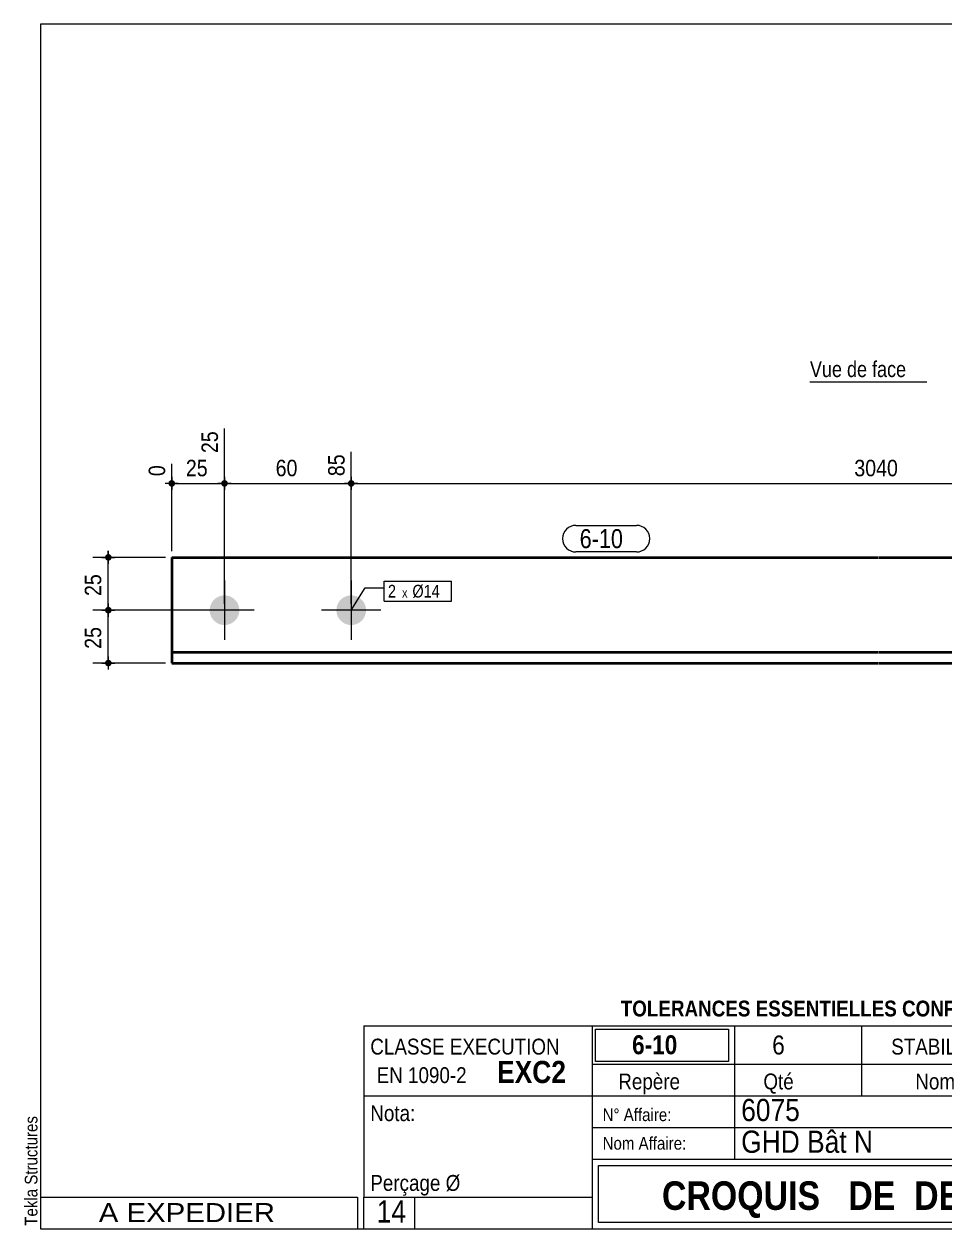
# Model space of a CAD drawing. Header units: millimetres. Extents: x 2 to 287, y 5 to 195.
# Drawn here: x 2.4 to 147.6, y 5 to 195 of the extents above; entities that cross this region are included whole.
import ezdxf

# ---------------------------------------------------------------- set-up
doc = ezdxf.new("R2010")
doc.units = ezdxf.units.MM
for name, color, linetype, lineweight in [('Autre type objet', 1, 'Continuous', 0), ('Boulon', 7, 'Continuous', 0), ('Cotation', 7, 'Continuous', 0), ('Désignation boulon', 3, 'Continuous', 0), ('Feuille dessin', 5, 'Continuous', 0), ('Piece', 2, 'Continuous', 0), ('Repère pièce', 3, 'Continuous', 0)]:
    doc.layers.add(name, color=color, linetype=linetype, lineweight=lineweight)
doc.styles.add('ARIAL', font='ARIAL.TTF')
doc.styles.add('ARIAL_BOLD', font='ARIALBD.TTF')
doc.styles.add('ARIAL_NARROW', font='ARIAL.TTF')
doc.styles.add('COMIC_SANS_MS', font='COMIC.TTF')

# ---------------------------------------------------------------- blocks, each defined once
blk = doc.blocks.new('*A1')
at = {"layer": 'Boulon'}
for points in [[(34.06, 104.9), (34.12, 104.9), (34.18, 104.9), (34.23, 104.89), (34.29, 104.89), (34.35, 104.88), (34.4, 104.87), (34.46, 104.86), (34.52, 104.85), (34.57, 104.83), (34.63, 104.82), (34.68, 104.8), (34.74, 104.79), (34.79, 104.77), (34.85, 104.75), (34.9, 104.73), (34.95, 104.7), (35, 104.68), (35.05, 104.65), (35.11, 104.63), (35.16, 104.6), (35.21, 104.57), (35.25, 104.54), (35.3, 104.51), (35.35, 104.48), (35.4, 104.44), (35.44, 104.41), (35.49, 104.37), (35.53, 104.34), (35.57, 104.3), (35.61, 104.26), (35.66, 104.22), (35.7, 104.18), (35.73, 104.14), (35.77, 104.09), (35.81, 104.05), (35.84, 104.01), (35.88, 103.96), (35.91, 103.91), (35.95, 103.87), (35.98, 103.82), (36.01, 103.77), (36.04, 103.72), (36.06, 103.67), (36.09, 103.62), (36.11, 103.57), (36.14, 103.52), (36.16, 103.46), (36.18, 103.41), (36.2, 103.36), (36.22, 103.3), (36.24, 103.25), (36.25, 103.19), (36.27, 103.14), (36.28, 103.08), (36.29, 103.03), (36.3, 102.97), (36.31, 102.91), (36.32, 102.86), (36.33, 102.8), (36.33, 102.74), (36.34, 102.68), (36.34, 102.63), (36.34, 102.57), (36.34, 102.51), (36.34, 102.46), (36.33, 102.4), (36.33, 102.34), (36.32, 102.28), (36.31, 102.23), (36.3, 102.17), (36.29, 102.12), (36.28, 102.06), (36.27, 102), (36.25, 101.95), (36.24, 101.89), (36.22, 101.84), (36.2, 101.78), (36.18, 101.73), (36.16, 101.68), (36.14, 101.62), (36.11, 101.57), (36.09, 101.52), (36.06, 101.47), (36.04, 101.42), (36.01, 101.37), (35.98, 101.32), (35.95, 101.27), (35.91, 101.23), (35.88, 101.18), (35.84, 101.13), (35.81, 101.09), (35.77, 101.05), (35.73, 101), (35.7, 100.96), (35.66, 100.92), (35.61, 100.88), (35.57, 100.84), (35.53, 100.8), (35.49, 100.77), (35.44, 100.73), (35.4, 100.7), (35.35, 100.66), (35.3, 100.63), (35.25, 100.6), (35.21, 100.57), (35.16, 100.54), (35.11, 100.51), (35.05, 100.49), (35, 100.46), (34.95, 100.44), (34.9, 100.41), (34.85, 100.39), (34.79, 100.37), (34.74, 100.35), (34.68, 100.34), (34.63, 100.32), (34.57, 100.31), (34.52, 100.29), (34.46, 100.28), (34.4, 100.27), (34.35, 100.26), (34.29, 100.25), (34.23, 100.25), (34.18, 100.24), (34.12, 100.24), (34.06, 100.24), (34.01, 100.24), (33.95, 100.24), (33.89, 100.24), (33.83, 100.24), (33.78, 100.25), (33.72, 100.25), (33.66, 100.26), (33.61, 100.27), (33.55, 100.28), (33.49, 100.29), (33.44, 100.31), (33.38, 100.32), (33.33, 100.34), (33.27, 100.35), (33.22, 100.37), (33.17, 100.39), (33.11, 100.41), (33.06, 100.44), (33.01, 100.46), (32.96, 100.49), (32.91, 100.51), (32.86, 100.54), (32.81, 100.57), (32.76, 100.6), (32.71, 100.63), (32.66, 100.66), (32.62, 100.7), (32.57, 100.73), (32.53, 100.77), (32.48, 100.8), (32.44, 100.84), (32.4, 100.88), (32.36, 100.92), (32.32, 100.96), (32.28, 101), (32.24, 101.05), (32.2, 101.09), (32.17, 101.13), (32.13, 101.18), (32.1, 101.23), (32.07, 101.27), (32.03, 101.32), (32, 101.37), (31.98, 101.42), (31.95, 101.47), (31.92, 101.52), (31.9, 101.57), (31.87, 101.62), (31.85, 101.68), (31.83, 101.73), (31.81, 101.78), (31.79, 101.84), (31.77, 101.89), (31.76, 101.95), (31.74, 102), (31.73, 102.06), (31.72, 102.12), (31.71, 102.17), (31.7, 102.23), (31.69, 102.28), (31.68, 102.34), (31.68, 102.4), (31.67, 102.46), (31.67, 102.51), (31.67, 102.57), (31.67, 102.63), (31.67, 102.68), (31.68, 102.74), (31.68, 102.8), (31.69, 102.86), (31.7, 102.91), (31.71, 102.97), (31.72, 103.03), (31.73, 103.08), (31.74, 103.14), (31.76, 103.19), (31.77, 103.25), (31.79, 103.3), (31.81, 103.36), (31.83, 103.41), (31.85, 103.46), (31.87, 103.52), (31.9, 103.57), (31.92, 103.62), (31.95, 103.67), (31.98, 103.72), (32, 103.77), (32.03, 103.82), (32.07, 103.87), (32.1, 103.91), (32.13, 103.96), (32.17, 104.01), (32.2, 104.05), (32.24, 104.09), (32.28, 104.14), (32.32, 104.18), (32.36, 104.22), (32.4, 104.26), (32.44, 104.3), (32.48, 104.34), (32.53, 104.37), (32.57, 104.41), (32.62, 104.44), (32.66, 104.48), (32.71, 104.51), (32.76, 104.54), (32.81, 104.57), (32.86, 104.6), (32.91, 104.63), (32.96, 104.65), (33.01, 104.68), (33.06, 104.7), (33.11, 104.73), (33.17, 104.75), (33.22, 104.77), (33.27, 104.79), (33.33, 104.8), (33.38, 104.82), (33.44, 104.83), (33.49, 104.85), (33.55, 104.86), (33.61, 104.87), (33.66, 104.88), (33.72, 104.89), (33.78, 104.89), (33.83, 104.9), (33.89, 104.9), (33.95, 104.9), (34.01, 104.9)], [(54.04, 104.9), (54.1, 104.9), (54.16, 104.9), (54.22, 104.89), (54.27, 104.89), (54.33, 104.88), (54.39, 104.87), (54.44, 104.86), (54.5, 104.85), (54.55, 104.83), (54.61, 104.82), (54.66, 104.8), (54.72, 104.79), (54.77, 104.77), (54.83, 104.75), (54.88, 104.73), (54.93, 104.7), (54.99, 104.68), (55.04, 104.65), (55.09, 104.63), (55.14, 104.6), (55.19, 104.57), (55.24, 104.54), (55.28, 104.51), (55.33, 104.48), (55.38, 104.44), (55.42, 104.41), (55.47, 104.37), (55.51, 104.34), (55.55, 104.3), (55.6, 104.26), (55.64, 104.22), (55.68, 104.18), (55.72, 104.14), (55.75, 104.09), (55.79, 104.05), (55.83, 104.01), (55.86, 103.96), (55.9, 103.91), (55.93, 103.87), (55.96, 103.82), (55.99, 103.77), (56.02, 103.72), (56.05, 103.67), (56.07, 103.62), (56.1, 103.57), (56.12, 103.52), (56.14, 103.46), (56.16, 103.41), (56.18, 103.36), (56.2, 103.3), (56.22, 103.25), (56.24, 103.19), (56.25, 103.14), (56.26, 103.08), (56.28, 103.03), (56.29, 102.97), (56.3, 102.91), (56.3, 102.86), (56.31, 102.8), (56.31, 102.74), (56.32, 102.68), (56.32, 102.63), (56.32, 102.57), (56.32, 102.51), (56.32, 102.46), (56.31, 102.4), (56.31, 102.34), (56.3, 102.28), (56.3, 102.23), (56.29, 102.17), (56.28, 102.12), (56.26, 102.06), (56.25, 102), (56.24, 101.95), (56.22, 101.89), (56.2, 101.84), (56.18, 101.78), (56.16, 101.73), (56.14, 101.68), (56.12, 101.62), (56.1, 101.57), (56.07, 101.52), (56.05, 101.47), (56.02, 101.42), (55.99, 101.37), (55.96, 101.32), (55.93, 101.27), (55.9, 101.23), (55.86, 101.18), (55.83, 101.13), (55.79, 101.09), (55.75, 101.05), (55.72, 101), (55.68, 100.96), (55.64, 100.92), (55.6, 100.88), (55.55, 100.84), (55.51, 100.8), (55.47, 100.77), (55.42, 100.73), (55.38, 100.7), (55.33, 100.66), (55.28, 100.63), (55.24, 100.6), (55.19, 100.57), (55.14, 100.54), (55.09, 100.51), (55.04, 100.49), (54.99, 100.46), (54.93, 100.44), (54.88, 100.41), (54.83, 100.39), (54.77, 100.37), (54.72, 100.35), (54.66, 100.34), (54.61, 100.32), (54.55, 100.31), (54.5, 100.29), (54.44, 100.28), (54.39, 100.27), (54.33, 100.26), (54.27, 100.25), (54.22, 100.25), (54.16, 100.24), (54.1, 100.24), (54.04, 100.24), (53.99, 100.24), (53.93, 100.24), (53.87, 100.24), (53.82, 100.24), (53.76, 100.25), (53.7, 100.25), (53.65, 100.26), (53.59, 100.27), (53.53, 100.28), (53.48, 100.29), (53.42, 100.31), (53.37, 100.32), (53.31, 100.34), (53.26, 100.35), (53.2, 100.37), (53.15, 100.39), (53.09, 100.41), (53.04, 100.44), (52.99, 100.46), (52.94, 100.49), (52.89, 100.51), (52.84, 100.54), (52.79, 100.57), (52.74, 100.6), (52.69, 100.63), (52.64, 100.66), (52.6, 100.7), (52.55, 100.73), (52.51, 100.77), (52.46, 100.8), (52.42, 100.84), (52.38, 100.88), (52.34, 100.92), (52.3, 100.96), (52.26, 101), (52.22, 101.05), (52.18, 101.09), (52.15, 101.13), (52.11, 101.18), (52.08, 101.23), (52.05, 101.27), (52.02, 101.32), (51.99, 101.37), (51.96, 101.42), (51.93, 101.47), (51.9, 101.52), (51.88, 101.57), (51.85, 101.62), (51.83, 101.68), (51.81, 101.73), (51.79, 101.78), (51.77, 101.84), (51.75, 101.89), (51.74, 101.95), (51.72, 102), (51.71, 102.06), (51.7, 102.12), (51.69, 102.17), (51.68, 102.23), (51.67, 102.28), (51.67, 102.34), (51.66, 102.4), (51.66, 102.46), (51.65, 102.51), (51.65, 102.57), (51.65, 102.63), (51.66, 102.68), (51.66, 102.74), (51.67, 102.8), (51.67, 102.86), (51.68, 102.91), (51.69, 102.97), (51.7, 103.03), (51.71, 103.08), (51.72, 103.14), (51.74, 103.19), (51.75, 103.25), (51.77, 103.3), (51.79, 103.36), (51.81, 103.41), (51.83, 103.46), (51.85, 103.52), (51.88, 103.57), (51.9, 103.62), (51.93, 103.67), (51.96, 103.72), (51.99, 103.77), (52.02, 103.82), (52.05, 103.87), (52.08, 103.91), (52.11, 103.96), (52.15, 104.01), (52.18, 104.05), (52.22, 104.09), (52.26, 104.14), (52.3, 104.18), (52.34, 104.22), (52.38, 104.26), (52.42, 104.3), (52.46, 104.34), (52.51, 104.37), (52.55, 104.41), (52.6, 104.44), (52.64, 104.48), (52.69, 104.51), (52.74, 104.54), (52.79, 104.57), (52.84, 104.6), (52.89, 104.63), (52.94, 104.65), (52.99, 104.68), (53.04, 104.7), (53.09, 104.73), (53.15, 104.75), (53.2, 104.77), (53.26, 104.79), (53.31, 104.8), (53.37, 104.82), (53.42, 104.83), (53.48, 104.85), (53.53, 104.86), (53.59, 104.87), (53.65, 104.88), (53.7, 104.89), (53.76, 104.89), (53.82, 104.9), (53.87, 104.9), (53.93, 104.9), (53.99, 104.9)]]:
    blk.add_hatch(color=256, dxfattribs=at).paths.add_polyline_path(points, flags=17)
at = {"layer": 'Boulon', "linetype": 'Continuous', "lineweight": 0}
for p, q in [((34.01, 107.24), (34.01, 97.9)), ((53.99, 107.24), (53.99, 97.9)), ((38.67, 102.57), (29.34, 102.57)), ((58.65, 102.57), (49.32, 102.57))]:
    blk.add_line(p, q, dxfattribs=at)
blk = doc.blocks.new('*A3')
at = {"layer": 'Piece', "color": 2, "linetype": 'Continuous', "lineweight": 40}
for p, q in [((25.68, 110.903333), (137.151266, 110.903333)), ((25.68, 110.903333), (25.68, 95.903333)), ((137.251266, 110.903333), (248.722875, 110.903333)), ((248.722875, 110.903333), (248.722875, 95.903333)), ((25.68, 95.903333), (25.68, 94.236667)), ((137.151266, 95.903333), (25.68, 95.903333)), ((248.722875, 95.903333), (137.251266, 95.903333)), ((248.722875, 95.903333), (248.722875, 94.236667)), ((25.68, 94.236667), (137.151266, 94.236667)), ((137.251266, 94.236667), (248.722875, 94.236667))]:
    blk.add_line(p, q, dxfattribs=at)
blk = doc.blocks.new('*A4')
at = {"layer": 'Feuille dessin', "linetype": 'Continuous', "lineweight": 0}
for p, q in [((282, 195), (5, 195)), ((5, 195), (5, 5)), ((282, 5), (282, 195)), ((5, 5), (282, 5))]:
    blk.add_line(p, q, dxfattribs=at)
at = {"layer": 'Feuille dessin', "style": 'ARIAL', "width": 0.85}
blk.add_text('Tekla Structures', height=2, rotation=90, dxfattribs=at).set_placement((4.5, 5.5))
blk = doc.blocks.new('*A6')
at = {"layer": 'Autre type objet', "linetype": 'Continuous', "lineweight": 0}
for p, q in [((56, 37), (92, 37)), ((56, 37), (56, 10)), ((92, 37), (92, 10)), ((56, 26), (92, 26)), ((56, 10), (92, 10)), ((56, 5), (56, 10)), ((64, 5), (64, 10)), ((56, 5), (64, 5))]:
    blk.add_line(p, q, dxfattribs=at)
at = {"layer": 'Autre type objet', "width": 0.85}
for s, height, style, p in [('CLASSE EXECUTION', 2.5, 'ARIAL', (57, 32.5)), ('EN 1090-2', 2.5, 'ARIAL', (58, 28)), ('EXC2', 3.5, 'ARIAL_BOLD', (77, 28)), ('Nota:', 2.5, 'ARIAL', (57, 22)), ('Perçage Ø', 2.5, 'ARIAL', (57, 11)), ('14', 3.5, 'ARIAL_NARROW', (58.014234, 6))]:
    blk.add_text(s, height=height, dxfattribs=dict(at, style=style)).set_placement(p)
blk = doc.blocks.new('*A7')
at = {"layer": 'Autre type objet', "linetype": 'Continuous', "lineweight": 0}
for p, q in [((92, 37), (282, 37)), ((92, 37), (92, 31)), ((92.51953, 36.5), (113.5, 36.5)), ((92.51953, 31.394341), (92.51953, 36.5)), ((113.5, 36.5), (113.5, 31.394341)), ((114.5, 31), (114.5, 37)), ((134.5, 31), (134.5, 37)), ((160, 31), (160, 37)), ((195, 31), (195, 37)), ((212, 31), (212, 37)), ((228, 31), (228, 37)), ((263.5, 31), (263.5, 37)), ((282, 31), (282, 37)), ((92, 31), (282, 31)), ((92, 31), (92, 5)), ((113.5, 31.394341), (92.51953, 31.394341)), ((114.5, 16), (114.5, 31)), ((134.5, 26), (134.5, 31)), ((160, 26), (160, 31)), ((195, 26), (195, 31)), ((212, 26), (212, 31)), ((228, 26), (228, 31)), ((263.5, 26), (263.5, 31)), ((282, 5), (282, 31)), ((92, 26), (282, 26)), ((181, 26), (181, 5)), ((208, 26), (208, 5)), ((241.262466, 5), (241.262466, 26)), ((92, 21), (241.327069, 20.935451)), ((92, 16), (181, 16)), ((181, 16), (241.297815, 16.021151)), ((93, 15), (180, 15)), ((93, 6), (93, 15)), ((180, 15), (180, 6)), ((181, 11), (241.217807, 10.969512)), ((180, 6), (93, 6)), ((92, 5), (282, 5))]:
    blk.add_line(p, q, dxfattribs=at)
at = {"layer": 'Autre type objet', "width": 0.85}
for s, height, style, p in [('TOLERANCES ESSENTIELLES CONFORMES A LA NORME 1090-1', 2.5, 'ARIAL_BOLD', (96.5, 38.5)), ('6-10', 3, 'ARIAL_BOLD', (98.285724, 32.540141)), ('6', 3, 'ARIAL', (120.389893, 32.5)), ('STABILITE', 2.5, 'ARIAL', (139.159546, 32.5)), ('L50*5', 2.5, 'ARIAL', (171.650024, 32.5)), ('3210', 3, 'ARIAL', (199.053223, 32.5)), ('S235JR', 3, 'ARIAL', (212.880127, 32.5)), ('PEINTURE', 2.5, 'ARIAL', (237.24646, 32.5)), ('12.1', 3, 'ARIAL', (269.109863, 32.5)), ('Repère', 2.5, 'ARIAL', (96.112978, 27)), ('Qté', 2.5, 'ARIAL', (119, 27)), ('Nom', 2.5, 'ARIAL', (142.961426, 27)), ('Profil', 2.5, 'ARIAL', (173.903564, 27)), ('Longueur', 2.5, 'ARIAL', (197, 27)), ('Qualité', 2.5, 'ARIAL', (214.218018, 27)), ('Finition', 2.5, 'ARIAL', (243, 27)), ('Poids U', 2.5, 'ARIAL', (264, 27)), ('(Kg)', 2, 'ARIAL', (276.5, 27)), ('6075', 3.5, 'ARIAL', (115.5, 22)), ('N° Affaire:', 2, 'ARIAL', (93.640566, 22)), ('Indice de révision:', 2, 'ARIAL', (183, 22)), ('CHARPENTES', 3, 'ARIAL_BOLD', (247.5, 18)), ('Nom Affaire:', 2, 'ARIAL', (93.640566, 17.5)), ('GHD Bât N', 3.5, 'ARIAL', (115.5, 17)), ('Date de révision:', 2, 'ARIAL', (183, 17)), ('Date de création:', 2, 'ARIAL', (183, 12)), ('03.04.2017', 2.5, 'ARIAL', (209, 12)), ('SAINT CLAIR', 3, 'ARIAL_BOLD', (248.5, 11.5)), ('CROQUIS   DE  DEBIT', 4.5, 'ARIAL_BOLD', (103, 8)), ('SD', 2.5, 'ARIAL', (209, 7)), ('Dessinateur:', 2, 'ARIAL', (183, 7))]:
    blk.add_text(s, height=height, dxfattribs=dict(at, style=style)).set_placement(p)
blk = doc.blocks.new('*A8')
at = {"layer": 'Autre type objet', "linetype": 'Continuous', "lineweight": 0}
for p, q in [((5, 10), (55, 10)), ((5, 10), (5, 5)), ((55, 10), (55, 5)), ((5, 5), (55, 5))]:
    blk.add_line(p, q, dxfattribs=at)
at = {"layer": 'Autre type objet', "style": 'ARIAL', "width": 1.105}
blk.add_text('A EXPEDIER', height=3, dxfattribs=at).set_placement((14.169647, 6.073465))
blk = doc.blocks.new('*A11')
at = {"layer": 'Cotation'}
for points in [[(15.65, 102.05), (15.63, 102.05), (15.6, 102.06), (15.58, 102.06), (15.55, 102.07), (15.53, 102.07), (15.5, 102.08), (15.48, 102.09), (15.46, 102.1), (15.43, 102.11), (15.41, 102.12), (15.39, 102.14), (15.37, 102.15), (15.35, 102.17), (15.33, 102.19), (15.31, 102.2), (15.29, 102.22), (15.28, 102.24), (15.26, 102.26), (15.25, 102.28), (15.23, 102.3), (15.22, 102.33), (15.21, 102.35), (15.2, 102.37), (15.19, 102.4), (15.18, 102.42), (15.18, 102.44), (15.17, 102.47), (15.17, 102.49), (15.16, 102.52), (15.16, 102.54), (15.16, 102.57), (15.16, 102.6), (15.16, 102.62), (15.17, 102.65), (15.17, 102.67), (15.18, 102.7), (15.18, 102.72), (15.19, 102.75), (15.2, 102.77), (15.21, 102.79), (15.22, 102.82), (15.23, 102.84), (15.25, 102.86), (15.26, 102.88), (15.28, 102.9), (15.29, 102.92), (15.31, 102.94), (15.33, 102.96), (15.35, 102.97), (15.37, 102.99), (15.39, 103), (15.41, 103.02), (15.43, 103.03), (15.46, 103.04), (15.48, 103.05), (15.5, 103.06), (15.53, 103.07), (15.55, 103.07), (15.58, 103.08), (15.6, 103.08), (15.63, 103.09), (15.65, 103.09), (15.68, 103.09), (15.71, 103.09), (15.73, 103.09), (15.76, 103.08), (15.78, 103.08), (15.81, 103.07), (15.83, 103.07), (15.86, 103.06), (15.88, 103.05), (15.9, 103.04), (15.93, 103.03), (15.95, 103.02), (15.97, 103), (15.99, 102.99), (16.01, 102.97), (16.03, 102.96), (16.05, 102.94), (16.07, 102.92), (16.08, 102.9), (16.1, 102.88), (16.11, 102.86), (16.13, 102.84), (16.14, 102.82), (16.15, 102.79), (16.16, 102.77), (16.17, 102.75), (16.18, 102.72), (16.18, 102.7), (16.19, 102.67), (16.19, 102.65), (16.2, 102.62), (16.2, 102.6), (16.2, 102.57), (16.2, 102.54), (16.2, 102.52), (16.19, 102.49), (16.19, 102.47), (16.18, 102.44), (16.18, 102.42), (16.17, 102.4), (16.16, 102.37), (16.15, 102.35), (16.14, 102.33), (16.13, 102.3), (16.11, 102.28), (16.1, 102.26), (16.08, 102.24), (16.07, 102.22), (16.05, 102.2), (16.03, 102.19), (16.01, 102.17), (15.99, 102.15), (15.97, 102.14), (15.95, 102.12), (15.93, 102.11), (15.9, 102.1), (15.88, 102.09), (15.86, 102.08), (15.83, 102.07), (15.81, 102.07), (15.78, 102.06), (15.76, 102.06), (15.73, 102.05), (15.71, 102.05), (15.68, 102.05)], [(15.65, 93.72), (15.63, 93.72), (15.6, 93.72), (15.58, 93.73), (15.55, 93.73), (15.53, 93.74), (15.5, 93.75), (15.48, 93.76), (15.46, 93.77), (15.43, 93.78), (15.41, 93.79), (15.39, 93.8), (15.37, 93.82), (15.35, 93.83), (15.33, 93.85), (15.31, 93.87), (15.29, 93.89), (15.28, 93.91), (15.26, 93.93), (15.25, 93.95), (15.23, 93.97), (15.22, 93.99), (15.21, 94.01), (15.2, 94.04), (15.19, 94.06), (15.18, 94.09), (15.18, 94.11), (15.17, 94.14), (15.17, 94.16), (15.16, 94.19), (15.16, 94.21), (15.16, 94.24), (15.16, 94.26), (15.16, 94.29), (15.17, 94.31), (15.17, 94.34), (15.18, 94.36), (15.18, 94.39), (15.19, 94.41), (15.2, 94.44), (15.21, 94.46), (15.22, 94.48), (15.23, 94.5), (15.25, 94.53), (15.26, 94.55), (15.28, 94.57), (15.29, 94.59), (15.31, 94.6), (15.33, 94.62), (15.35, 94.64), (15.37, 94.65), (15.39, 94.67), (15.41, 94.68), (15.43, 94.7), (15.46, 94.71), (15.48, 94.72), (15.5, 94.73), (15.53, 94.73), (15.55, 94.74), (15.58, 94.75), (15.6, 94.75), (15.63, 94.75), (15.65, 94.76), (15.68, 94.76), (15.71, 94.76), (15.73, 94.75), (15.76, 94.75), (15.78, 94.75), (15.81, 94.74), (15.83, 94.73), (15.86, 94.73), (15.88, 94.72), (15.9, 94.71), (15.93, 94.7), (15.95, 94.68), (15.97, 94.67), (15.99, 94.65), (16.01, 94.64), (16.03, 94.62), (16.05, 94.6), (16.07, 94.59), (16.08, 94.57), (16.1, 94.55), (16.11, 94.53), (16.13, 94.5), (16.14, 94.48), (16.15, 94.46), (16.16, 94.44), (16.17, 94.41), (16.18, 94.39), (16.18, 94.36), (16.19, 94.34), (16.19, 94.31), (16.2, 94.29), (16.2, 94.26), (16.2, 94.24), (16.2, 94.21), (16.2, 94.19), (16.19, 94.16), (16.19, 94.14), (16.18, 94.11), (16.18, 94.09), (16.17, 94.06), (16.16, 94.04), (16.15, 94.01), (16.14, 93.99), (16.13, 93.97), (16.11, 93.95), (16.1, 93.93), (16.08, 93.91), (16.07, 93.89), (16.05, 93.87), (16.03, 93.85), (16.01, 93.83), (15.99, 93.82), (15.97, 93.8), (15.95, 93.79), (15.93, 93.78), (15.9, 93.77), (15.88, 93.76), (15.86, 93.75), (15.83, 93.74), (15.81, 93.73), (15.78, 93.73), (15.76, 93.72), (15.73, 93.72), (15.71, 93.72), (15.68, 93.72)]]:
    blk.add_hatch(color=256, dxfattribs=at).paths.add_polyline_path(points, flags=17)
at = {"layer": 'Cotation', "linetype": 'Continuous', "lineweight": 0}
for p, q in [((15.68, 103.61), (15.68, 101.53)), ((15.68, 102.57), (15.68, 103.61)), ((33.01, 102.57), (13.26, 102.57)), ((14.64, 102.57), (16.72, 102.57)), ((15.68, 94.24), (15.68, 102.57)), ((15.68, 95.28), (15.68, 93.2)), ((24.68, 94.24), (13.26, 94.24)), ((14.64, 94.24), (16.72, 94.24)), ((15.68, 94.24), (15.68, 93.2))]:
    blk.add_line(p, q, dxfattribs=at)
at = {"layer": 'Cotation'}
for p in [(15.68, 102.57), (15.68, 94.24)]:
    blk.add_point(p, dxfattribs=at)
at = {"layer": 'Cotation', "style": 'ARIAL', "width": 0.85}
blk.add_text('25', height=2.6, rotation=90.0002, dxfattribs=at).set_placement((14.56, 96.48))
blk = doc.blocks.new('*A12')
at = {"layer": 'Cotation'}
for points in [[(15.65, 110.38), (15.63, 110.39), (15.6, 110.39), (15.58, 110.39), (15.55, 110.4), (15.53, 110.41), (15.5, 110.41), (15.48, 110.42), (15.46, 110.43), (15.43, 110.44), (15.41, 110.46), (15.39, 110.47), (15.37, 110.49), (15.35, 110.5), (15.33, 110.52), (15.31, 110.54), (15.29, 110.55), (15.28, 110.57), (15.26, 110.59), (15.25, 110.61), (15.23, 110.64), (15.22, 110.66), (15.21, 110.68), (15.2, 110.7), (15.19, 110.73), (15.18, 110.75), (15.18, 110.78), (15.17, 110.8), (15.17, 110.83), (15.16, 110.85), (15.16, 110.88), (15.16, 110.9), (15.16, 110.93), (15.16, 110.95), (15.17, 110.98), (15.17, 111), (15.18, 111.03), (15.18, 111.05), (15.19, 111.08), (15.2, 111.1), (15.21, 111.13), (15.22, 111.15), (15.23, 111.17), (15.25, 111.19), (15.26, 111.21), (15.28, 111.23), (15.29, 111.25), (15.31, 111.27), (15.33, 111.29), (15.35, 111.31), (15.37, 111.32), (15.39, 111.34), (15.41, 111.35), (15.43, 111.36), (15.46, 111.37), (15.48, 111.38), (15.5, 111.39), (15.53, 111.4), (15.55, 111.41), (15.58, 111.41), (15.6, 111.42), (15.63, 111.42), (15.65, 111.42), (15.68, 111.42), (15.71, 111.42), (15.73, 111.42), (15.76, 111.42), (15.78, 111.41), (15.81, 111.41), (15.83, 111.4), (15.86, 111.39), (15.88, 111.38), (15.9, 111.37), (15.93, 111.36), (15.95, 111.35), (15.97, 111.34), (15.99, 111.32), (16.01, 111.31), (16.03, 111.29), (16.05, 111.27), (16.07, 111.25), (16.08, 111.23), (16.1, 111.21), (16.11, 111.19), (16.13, 111.17), (16.14, 111.15), (16.15, 111.13), (16.16, 111.1), (16.17, 111.08), (16.18, 111.05), (16.18, 111.03), (16.19, 111), (16.19, 110.98), (16.2, 110.95), (16.2, 110.93), (16.2, 110.9), (16.2, 110.88), (16.2, 110.85), (16.19, 110.83), (16.19, 110.8), (16.18, 110.78), (16.18, 110.75), (16.17, 110.73), (16.16, 110.7), (16.15, 110.68), (16.14, 110.66), (16.13, 110.64), (16.11, 110.61), (16.1, 110.59), (16.08, 110.57), (16.07, 110.55), (16.05, 110.54), (16.03, 110.52), (16.01, 110.5), (15.99, 110.49), (15.97, 110.47), (15.95, 110.46), (15.93, 110.44), (15.9, 110.43), (15.88, 110.42), (15.86, 110.41), (15.83, 110.41), (15.81, 110.4), (15.78, 110.39), (15.76, 110.39), (15.73, 110.39), (15.71, 110.38), (15.68, 110.38)], [(15.65, 102.05), (15.63, 102.05), (15.6, 102.06), (15.58, 102.06), (15.55, 102.07), (15.53, 102.07), (15.5, 102.08), (15.48, 102.09), (15.46, 102.1), (15.43, 102.11), (15.41, 102.12), (15.39, 102.14), (15.37, 102.15), (15.35, 102.17), (15.33, 102.19), (15.31, 102.2), (15.29, 102.22), (15.28, 102.24), (15.26, 102.26), (15.25, 102.28), (15.23, 102.3), (15.22, 102.33), (15.21, 102.35), (15.2, 102.37), (15.19, 102.4), (15.18, 102.42), (15.18, 102.44), (15.17, 102.47), (15.17, 102.49), (15.16, 102.52), (15.16, 102.54), (15.16, 102.57), (15.16, 102.6), (15.16, 102.62), (15.17, 102.65), (15.17, 102.67), (15.18, 102.7), (15.18, 102.72), (15.19, 102.75), (15.2, 102.77), (15.21, 102.79), (15.22, 102.82), (15.23, 102.84), (15.25, 102.86), (15.26, 102.88), (15.28, 102.9), (15.29, 102.92), (15.31, 102.94), (15.33, 102.96), (15.35, 102.97), (15.37, 102.99), (15.39, 103), (15.41, 103.02), (15.43, 103.03), (15.46, 103.04), (15.48, 103.05), (15.5, 103.06), (15.53, 103.07), (15.55, 103.07), (15.58, 103.08), (15.6, 103.08), (15.63, 103.09), (15.65, 103.09), (15.68, 103.09), (15.71, 103.09), (15.73, 103.09), (15.76, 103.08), (15.78, 103.08), (15.81, 103.07), (15.83, 103.07), (15.86, 103.06), (15.88, 103.05), (15.9, 103.04), (15.93, 103.03), (15.95, 103.02), (15.97, 103), (15.99, 102.99), (16.01, 102.97), (16.03, 102.96), (16.05, 102.94), (16.07, 102.92), (16.08, 102.9), (16.1, 102.88), (16.11, 102.86), (16.13, 102.84), (16.14, 102.82), (16.15, 102.79), (16.16, 102.77), (16.17, 102.75), (16.18, 102.72), (16.18, 102.7), (16.19, 102.67), (16.19, 102.65), (16.2, 102.62), (16.2, 102.6), (16.2, 102.57), (16.2, 102.54), (16.2, 102.52), (16.19, 102.49), (16.19, 102.47), (16.18, 102.44), (16.18, 102.42), (16.17, 102.4), (16.16, 102.37), (16.15, 102.35), (16.14, 102.33), (16.13, 102.3), (16.11, 102.28), (16.1, 102.26), (16.08, 102.24), (16.07, 102.22), (16.05, 102.2), (16.03, 102.19), (16.01, 102.17), (15.99, 102.15), (15.97, 102.14), (15.95, 102.12), (15.93, 102.11), (15.9, 102.1), (15.88, 102.09), (15.86, 102.08), (15.83, 102.07), (15.81, 102.07), (15.78, 102.06), (15.76, 102.06), (15.73, 102.05), (15.71, 102.05), (15.68, 102.05)]]:
    blk.add_hatch(color=256, dxfattribs=at).paths.add_polyline_path(points, flags=17)
at = {"layer": 'Cotation', "linetype": 'Continuous', "lineweight": 0}
for p, q in [((24.68, 110.9), (13.26, 110.9)), ((14.64, 110.9), (16.72, 110.9)), ((15.68, 111.94), (15.68, 109.86)), ((15.68, 110.9), (15.68, 111.94)), ((15.68, 102.57), (15.68, 110.9)), ((15.68, 103.61), (15.68, 101.53)), ((33.01, 102.57), (13.26, 102.57)), ((14.64, 102.57), (16.72, 102.57)), ((15.68, 102.57), (15.68, 101.53))]:
    blk.add_line(p, q, dxfattribs=at)
at = {"layer": 'Cotation'}
for p in [(15.68, 110.9), (15.68, 102.57)]:
    blk.add_point(p, dxfattribs=at)
at = {"layer": 'Cotation', "style": 'ARIAL', "width": 0.85}
blk.add_text('25', height=2.6, rotation=90.0002, dxfattribs=at).set_placement((14.56, 104.81))
blk = doc.blocks.new('*A13')
at = {"layer": 'Cotation'}
for points in [[(25.65, 122.05), (25.63, 122.05), (25.6, 122.06), (25.58, 122.06), (25.55, 122.07), (25.53, 122.07), (25.5, 122.08), (25.48, 122.09), (25.46, 122.1), (25.43, 122.11), (25.41, 122.12), (25.39, 122.14), (25.37, 122.15), (25.35, 122.17), (25.33, 122.18), (25.31, 122.2), (25.29, 122.22), (25.28, 122.24), (25.26, 122.26), (25.25, 122.28), (25.23, 122.3), (25.22, 122.32), (25.21, 122.35), (25.2, 122.37), (25.19, 122.39), (25.18, 122.42), (25.18, 122.44), (25.17, 122.47), (25.17, 122.49), (25.16, 122.52), (25.16, 122.54), (25.16, 122.57), (25.16, 122.6), (25.16, 122.62), (25.17, 122.65), (25.17, 122.67), (25.18, 122.7), (25.18, 122.72), (25.19, 122.75), (25.2, 122.77), (25.21, 122.79), (25.22, 122.82), (25.23, 122.84), (25.25, 122.86), (25.26, 122.88), (25.28, 122.9), (25.29, 122.92), (25.31, 122.94), (25.33, 122.96), (25.35, 122.97), (25.37, 122.99), (25.39, 123), (25.41, 123.02), (25.43, 123.03), (25.46, 123.04), (25.48, 123.05), (25.5, 123.06), (25.53, 123.07), (25.55, 123.07), (25.58, 123.08), (25.6, 123.08), (25.63, 123.09), (25.65, 123.09), (25.68, 123.09), (25.71, 123.09), (25.73, 123.09), (25.76, 123.08), (25.78, 123.08), (25.81, 123.07), (25.83, 123.07), (25.86, 123.06), (25.88, 123.05), (25.9, 123.04), (25.93, 123.03), (25.95, 123.02), (25.97, 123), (25.99, 122.99), (26.01, 122.97), (26.03, 122.96), (26.05, 122.94), (26.07, 122.92), (26.08, 122.9), (26.1, 122.88), (26.11, 122.86), (26.13, 122.84), (26.14, 122.82), (26.15, 122.79), (26.16, 122.77), (26.17, 122.75), (26.18, 122.72), (26.18, 122.7), (26.19, 122.67), (26.19, 122.65), (26.2, 122.62), (26.2, 122.6), (26.2, 122.57), (26.2, 122.54), (26.2, 122.52), (26.19, 122.49), (26.19, 122.47), (26.18, 122.44), (26.18, 122.42), (26.17, 122.39), (26.16, 122.37), (26.15, 122.35), (26.14, 122.32), (26.13, 122.3), (26.11, 122.28), (26.1, 122.26), (26.08, 122.24), (26.07, 122.22), (26.05, 122.2), (26.03, 122.18), (26.01, 122.17), (25.99, 122.15), (25.97, 122.14), (25.95, 122.12), (25.93, 122.11), (25.9, 122.1), (25.88, 122.09), (25.86, 122.08), (25.83, 122.07), (25.81, 122.07), (25.78, 122.06), (25.76, 122.06), (25.73, 122.05), (25.71, 122.05), (25.68, 122.05)], [(33.98, 122.05), (33.95, 122.05), (33.93, 122.06), (33.9, 122.06), (33.88, 122.07), (33.85, 122.07), (33.83, 122.08), (33.81, 122.09), (33.78, 122.1), (33.76, 122.11), (33.74, 122.12), (33.72, 122.14), (33.7, 122.15), (33.68, 122.17), (33.66, 122.18), (33.64, 122.2), (33.62, 122.22), (33.6, 122.24), (33.59, 122.26), (33.57, 122.28), (33.56, 122.3), (33.55, 122.32), (33.54, 122.35), (33.53, 122.37), (33.52, 122.39), (33.51, 122.42), (33.5, 122.44), (33.5, 122.47), (33.49, 122.49), (33.49, 122.52), (33.49, 122.54), (33.49, 122.57), (33.49, 122.6), (33.49, 122.62), (33.49, 122.65), (33.5, 122.67), (33.5, 122.7), (33.51, 122.72), (33.52, 122.75), (33.53, 122.77), (33.54, 122.79), (33.55, 122.82), (33.56, 122.84), (33.57, 122.86), (33.59, 122.88), (33.6, 122.9), (33.62, 122.92), (33.64, 122.94), (33.66, 122.96), (33.68, 122.97), (33.7, 122.99), (33.72, 123), (33.74, 123.02), (33.76, 123.03), (33.78, 123.04), (33.81, 123.05), (33.83, 123.06), (33.85, 123.07), (33.88, 123.07), (33.9, 123.08), (33.93, 123.08), (33.95, 123.09), (33.98, 123.09), (34.01, 123.09), (34.03, 123.09), (34.06, 123.09), (34.08, 123.08), (34.11, 123.08), (34.13, 123.07), (34.16, 123.07), (34.18, 123.06), (34.2, 123.05), (34.23, 123.04), (34.25, 123.03), (34.27, 123.02), (34.29, 123), (34.32, 122.99), (34.34, 122.97), (34.35, 122.96), (34.37, 122.94), (34.39, 122.92), (34.41, 122.9), (34.42, 122.88), (34.44, 122.86), (34.45, 122.84), (34.46, 122.82), (34.48, 122.79), (34.49, 122.77), (34.5, 122.75), (34.5, 122.72), (34.51, 122.7), (34.52, 122.67), (34.52, 122.65), (34.52, 122.62), (34.52, 122.6), (34.53, 122.57), (34.52, 122.54), (34.52, 122.52), (34.52, 122.49), (34.52, 122.47), (34.51, 122.44), (34.5, 122.42), (34.5, 122.39), (34.49, 122.37), (34.48, 122.35), (34.46, 122.32), (34.45, 122.3), (34.44, 122.28), (34.42, 122.26), (34.41, 122.24), (34.39, 122.22), (34.37, 122.2), (34.35, 122.18), (34.34, 122.17), (34.32, 122.15), (34.29, 122.14), (34.27, 122.12), (34.25, 122.11), (34.23, 122.1), (34.2, 122.09), (34.18, 122.08), (34.16, 122.07), (34.13, 122.07), (34.11, 122.06), (34.08, 122.06), (34.06, 122.05), (34.03, 122.05), (34.01, 122.05)]]:
    blk.add_hatch(color=256, dxfattribs=at).paths.add_polyline_path(points, flags=17)
at = {"layer": 'Cotation', "linetype": 'Continuous', "lineweight": 0}
for p, q in [((34.01, 103.57), (34.01, 131.21)), ((25.68, 111.9), (25.68, 125.64)), ((25.68, 123.61), (25.68, 121.53)), ((34.01, 123.61), (34.01, 121.53)), ((26.72, 122.57), (24.64, 122.57)), ((25.68, 122.57), (24.64, 122.57)), ((25.68, 122.57), (34.01, 122.57)), ((35.05, 122.57), (32.97, 122.57)), ((34.01, 122.57), (35.05, 122.57))]:
    blk.add_line(p, q, dxfattribs=at)
at = {"layer": 'Cotation'}
for p in [(25.68, 122.57), (34.01, 122.57)]:
    blk.add_point(p, dxfattribs=at)
at = {"layer": 'Cotation', "style": 'ARIAL', "width": 0.85}
for s, p in [('25', (32.97, 127.35)), ('0', (24.64, 123.71))]:
    blk.add_text(s, height=2.6, rotation=90.0002, dxfattribs=at).set_placement(p)
blk.add_text('25', height=2.6, dxfattribs=at).set_placement((27.91, 123.69))
blk = doc.blocks.new('*A14')
at = {"layer": 'Cotation'}
for points in [[(33.98, 122.05), (33.95, 122.05), (33.93, 122.06), (33.9, 122.06), (33.88, 122.07), (33.85, 122.07), (33.83, 122.08), (33.81, 122.09), (33.78, 122.1), (33.76, 122.11), (33.74, 122.12), (33.72, 122.14), (33.7, 122.15), (33.68, 122.17), (33.66, 122.18), (33.64, 122.2), (33.62, 122.22), (33.6, 122.24), (33.59, 122.26), (33.57, 122.28), (33.56, 122.3), (33.55, 122.32), (33.54, 122.35), (33.53, 122.37), (33.52, 122.39), (33.51, 122.42), (33.5, 122.44), (33.5, 122.47), (33.49, 122.49), (33.49, 122.52), (33.49, 122.54), (33.49, 122.57), (33.49, 122.6), (33.49, 122.62), (33.49, 122.65), (33.5, 122.67), (33.5, 122.7), (33.51, 122.72), (33.52, 122.75), (33.53, 122.77), (33.54, 122.79), (33.55, 122.82), (33.56, 122.84), (33.57, 122.86), (33.59, 122.88), (33.6, 122.9), (33.62, 122.92), (33.64, 122.94), (33.66, 122.96), (33.68, 122.97), (33.7, 122.99), (33.72, 123), (33.74, 123.02), (33.76, 123.03), (33.78, 123.04), (33.81, 123.05), (33.83, 123.06), (33.85, 123.07), (33.88, 123.07), (33.9, 123.08), (33.93, 123.08), (33.95, 123.09), (33.98, 123.09), (34.01, 123.09), (34.03, 123.09), (34.06, 123.09), (34.08, 123.08), (34.11, 123.08), (34.13, 123.07), (34.16, 123.07), (34.18, 123.06), (34.2, 123.05), (34.23, 123.04), (34.25, 123.03), (34.27, 123.02), (34.29, 123), (34.32, 122.99), (34.34, 122.97), (34.35, 122.96), (34.37, 122.94), (34.39, 122.92), (34.41, 122.9), (34.42, 122.88), (34.44, 122.86), (34.45, 122.84), (34.46, 122.82), (34.48, 122.79), (34.49, 122.77), (34.5, 122.75), (34.5, 122.72), (34.51, 122.7), (34.52, 122.67), (34.52, 122.65), (34.52, 122.62), (34.52, 122.6), (34.53, 122.57), (34.52, 122.54), (34.52, 122.52), (34.52, 122.49), (34.52, 122.47), (34.51, 122.44), (34.5, 122.42), (34.5, 122.39), (34.49, 122.37), (34.48, 122.35), (34.46, 122.32), (34.45, 122.3), (34.44, 122.28), (34.42, 122.26), (34.41, 122.24), (34.39, 122.22), (34.37, 122.2), (34.35, 122.18), (34.34, 122.17), (34.32, 122.15), (34.29, 122.14), (34.27, 122.12), (34.25, 122.11), (34.23, 122.1), (34.2, 122.09), (34.18, 122.08), (34.16, 122.07), (34.13, 122.07), (34.11, 122.06), (34.08, 122.06), (34.06, 122.05), (34.03, 122.05), (34.01, 122.05)], [(53.96, 122.05), (53.94, 122.05), (53.91, 122.06), (53.89, 122.06), (53.86, 122.07), (53.84, 122.07), (53.81, 122.08), (53.79, 122.09), (53.77, 122.1), (53.74, 122.11), (53.72, 122.12), (53.7, 122.14), (53.68, 122.15), (53.66, 122.17), (53.64, 122.18), (53.62, 122.2), (53.6, 122.22), (53.59, 122.24), (53.57, 122.26), (53.56, 122.28), (53.54, 122.3), (53.53, 122.32), (53.52, 122.35), (53.51, 122.37), (53.5, 122.39), (53.49, 122.42), (53.48, 122.44), (53.48, 122.47), (53.47, 122.49), (53.47, 122.52), (53.47, 122.54), (53.47, 122.57), (53.47, 122.6), (53.47, 122.62), (53.47, 122.65), (53.48, 122.67), (53.48, 122.7), (53.49, 122.72), (53.5, 122.75), (53.51, 122.77), (53.52, 122.79), (53.53, 122.82), (53.54, 122.84), (53.56, 122.86), (53.57, 122.88), (53.59, 122.9), (53.6, 122.92), (53.62, 122.94), (53.64, 122.96), (53.66, 122.97), (53.68, 122.99), (53.7, 123), (53.72, 123.02), (53.74, 123.03), (53.77, 123.04), (53.79, 123.05), (53.81, 123.06), (53.84, 123.07), (53.86, 123.07), (53.89, 123.08), (53.91, 123.08), (53.94, 123.09), (53.96, 123.09), (53.99, 123.09), (54.01, 123.09), (54.04, 123.09), (54.06, 123.08), (54.09, 123.08), (54.11, 123.07), (54.14, 123.07), (54.16, 123.06), (54.19, 123.05), (54.21, 123.04), (54.23, 123.03), (54.25, 123.02), (54.28, 123), (54.3, 122.99), (54.32, 122.97), (54.34, 122.96), (54.36, 122.94), (54.37, 122.92), (54.39, 122.9), (54.41, 122.88), (54.42, 122.86), (54.43, 122.84), (54.45, 122.82), (54.46, 122.79), (54.47, 122.77), (54.48, 122.75), (54.49, 122.72), (54.49, 122.7), (54.5, 122.67), (54.5, 122.65), (54.5, 122.62), (54.51, 122.6), (54.51, 122.57), (54.51, 122.54), (54.5, 122.52), (54.5, 122.49), (54.5, 122.47), (54.49, 122.44), (54.49, 122.42), (54.48, 122.39), (54.47, 122.37), (54.46, 122.35), (54.45, 122.32), (54.43, 122.3), (54.42, 122.28), (54.41, 122.26), (54.39, 122.24), (54.37, 122.22), (54.36, 122.2), (54.34, 122.18), (54.32, 122.17), (54.3, 122.15), (54.28, 122.14), (54.25, 122.12), (54.23, 122.11), (54.21, 122.1), (54.19, 122.09), (54.16, 122.08), (54.14, 122.07), (54.11, 122.07), (54.09, 122.06), (54.06, 122.06), (54.04, 122.05), (54.01, 122.05), (53.99, 122.05)]]:
    blk.add_hatch(color=256, dxfattribs=at).paths.add_polyline_path(points, flags=17)
at = {"layer": 'Cotation', "linetype": 'Continuous', "lineweight": 0}
for p, q in [((34.01, 103.57), (34.01, 131.21)), ((53.99, 103.57), (53.99, 127.57)), ((34.01, 123.61), (34.01, 121.53)), ((53.99, 123.61), (53.99, 121.53)), ((35.05, 122.57), (32.97, 122.57)), ((34.01, 122.57), (32.97, 122.57)), ((34.01, 122.57), (53.99, 122.57)), ((55.03, 122.57), (52.95, 122.57)), ((53.99, 122.57), (55.03, 122.57))]:
    blk.add_line(p, q, dxfattribs=at)
at = {"layer": 'Cotation'}
for p in [(34.01, 122.57), (53.99, 122.57)]:
    blk.add_point(p, dxfattribs=at)
at = {"layer": 'Cotation', "style": 'ARIAL', "width": 0.85}
blk.add_text('60', height=2.6, dxfattribs=at).set_placement((42.07, 123.69))
blk.add_text('85', height=2.6, rotation=90.0002, dxfattribs=at).set_placement((52.95, 123.71))
blk = doc.blocks.new('*A15')
at = {"layer": 'Cotation'}
for points in [[(53.96, 122.05), (53.94, 122.05), (53.91, 122.06), (53.89, 122.06), (53.86, 122.07), (53.84, 122.07), (53.81, 122.08), (53.79, 122.09), (53.77, 122.1), (53.74, 122.11), (53.72, 122.12), (53.7, 122.14), (53.68, 122.15), (53.66, 122.17), (53.64, 122.18), (53.62, 122.2), (53.6, 122.22), (53.59, 122.24), (53.57, 122.26), (53.56, 122.28), (53.54, 122.3), (53.53, 122.32), (53.52, 122.35), (53.51, 122.37), (53.5, 122.39), (53.49, 122.42), (53.48, 122.44), (53.48, 122.47), (53.47, 122.49), (53.47, 122.52), (53.47, 122.54), (53.47, 122.57), (53.47, 122.6), (53.47, 122.62), (53.47, 122.65), (53.48, 122.67), (53.48, 122.7), (53.49, 122.72), (53.5, 122.75), (53.51, 122.77), (53.52, 122.79), (53.53, 122.82), (53.54, 122.84), (53.56, 122.86), (53.57, 122.88), (53.59, 122.9), (53.6, 122.92), (53.62, 122.94), (53.64, 122.96), (53.66, 122.97), (53.68, 122.99), (53.7, 123), (53.72, 123.02), (53.74, 123.03), (53.77, 123.04), (53.79, 123.05), (53.81, 123.06), (53.84, 123.07), (53.86, 123.07), (53.89, 123.08), (53.91, 123.08), (53.94, 123.09), (53.96, 123.09), (53.99, 123.09), (54.01, 123.09), (54.04, 123.09), (54.06, 123.08), (54.09, 123.08), (54.11, 123.07), (54.14, 123.07), (54.16, 123.06), (54.19, 123.05), (54.21, 123.04), (54.23, 123.03), (54.25, 123.02), (54.28, 123), (54.3, 122.99), (54.32, 122.97), (54.34, 122.96), (54.36, 122.94), (54.37, 122.92), (54.39, 122.9), (54.41, 122.88), (54.42, 122.86), (54.43, 122.84), (54.45, 122.82), (54.46, 122.79), (54.47, 122.77), (54.48, 122.75), (54.49, 122.72), (54.49, 122.7), (54.5, 122.67), (54.5, 122.65), (54.5, 122.62), (54.51, 122.6), (54.51, 122.57), (54.51, 122.54), (54.5, 122.52), (54.5, 122.49), (54.5, 122.47), (54.49, 122.44), (54.49, 122.42), (54.48, 122.39), (54.47, 122.37), (54.46, 122.35), (54.45, 122.32), (54.43, 122.3), (54.42, 122.28), (54.41, 122.26), (54.39, 122.24), (54.37, 122.22), (54.36, 122.2), (54.34, 122.18), (54.32, 122.17), (54.3, 122.15), (54.28, 122.14), (54.25, 122.12), (54.23, 122.11), (54.21, 122.1), (54.19, 122.09), (54.16, 122.08), (54.14, 122.07), (54.11, 122.07), (54.09, 122.06), (54.06, 122.06), (54.04, 122.05), (54.01, 122.05), (53.99, 122.05)], [(220.39, 122.05), (220.36, 122.05), (220.34, 122.06), (220.31, 122.06), (220.29, 122.07), (220.26, 122.07), (220.24, 122.08), (220.22, 122.09), (220.19, 122.1), (220.17, 122.11), (220.15, 122.12), (220.13, 122.14), (220.11, 122.15), (220.09, 122.17), (220.07, 122.18), (220.05, 122.2), (220.03, 122.22), (220.01, 122.24), (220, 122.26), (219.98, 122.28), (219.97, 122.3), (219.96, 122.32), (219.95, 122.35), (219.93, 122.37), (219.93, 122.39), (219.92, 122.42), (219.91, 122.44), (219.91, 122.47), (219.9, 122.49), (219.9, 122.52), (219.9, 122.54), (219.9, 122.57), (219.9, 122.6), (219.9, 122.62), (219.9, 122.65), (219.91, 122.67), (219.91, 122.7), (219.92, 122.72), (219.93, 122.75), (219.93, 122.77), (219.95, 122.79), (219.96, 122.82), (219.97, 122.84), (219.98, 122.86), (220, 122.88), (220.01, 122.9), (220.03, 122.92), (220.05, 122.94), (220.07, 122.96), (220.09, 122.97), (220.11, 122.99), (220.13, 123), (220.15, 123.02), (220.17, 123.03), (220.19, 123.04), (220.22, 123.05), (220.24, 123.06), (220.26, 123.07), (220.29, 123.07), (220.31, 123.08), (220.34, 123.08), (220.36, 123.09), (220.39, 123.09), (220.42, 123.09), (220.44, 123.09), (220.47, 123.09), (220.49, 123.08), (220.52, 123.08), (220.54, 123.07), (220.57, 123.07), (220.59, 123.06), (220.61, 123.05), (220.64, 123.04), (220.66, 123.03), (220.68, 123.02), (220.7, 123), (220.72, 122.99), (220.75, 122.97), (220.76, 122.96), (220.78, 122.94), (220.8, 122.92), (220.82, 122.9), (220.83, 122.88), (220.85, 122.86), (220.86, 122.84), (220.87, 122.82), (220.89, 122.79), (220.9, 122.77), (220.9, 122.75), (220.91, 122.72), (220.92, 122.7), (220.93, 122.67), (220.93, 122.65), (220.93, 122.62), (220.93, 122.6), (220.94, 122.57), (220.93, 122.54), (220.93, 122.52), (220.93, 122.49), (220.93, 122.47), (220.92, 122.44), (220.91, 122.42), (220.9, 122.39), (220.9, 122.37), (220.89, 122.35), (220.87, 122.32), (220.86, 122.3), (220.85, 122.28), (220.83, 122.26), (220.82, 122.24), (220.8, 122.22), (220.78, 122.2), (220.76, 122.18), (220.75, 122.17), (220.72, 122.15), (220.7, 122.14), (220.68, 122.12), (220.66, 122.11), (220.64, 122.1), (220.61, 122.09), (220.59, 122.08), (220.57, 122.07), (220.54, 122.07), (220.52, 122.06), (220.49, 122.06), (220.47, 122.05), (220.44, 122.05), (220.42, 122.05)]]:
    blk.add_hatch(color=256, dxfattribs=at).paths.add_polyline_path(points, flags=17)
at = {"layer": 'Cotation', "linetype": 'Continuous', "lineweight": 0}
for p, q in [((220.42, 103.57), (220.42, 131.42)), ((53.99, 103.57), (53.99, 127.57)), ((53.99, 123.61), (53.99, 121.53)), ((220.42, 123.61), (220.42, 121.53)), ((55.03, 122.57), (52.95, 122.57)), ((53.99, 122.57), (52.95, 122.57)), ((53.99, 122.57), (220.42, 122.57)), ((221.46, 122.57), (219.38, 122.57)), ((220.42, 122.57), (221.46, 122.57))]:
    blk.add_line(p, q, dxfattribs=at)
at = {"layer": 'Cotation'}
for p in [(53.99, 122.57), (220.42, 122.57)]:
    blk.add_point(p, dxfattribs=at)
at = {"layer": 'Cotation', "style": 'ARIAL', "width": 0.85}
blk.add_text('3125', height=2.6, rotation=90.0002, dxfattribs=at).set_placement((219.38, 123.71))
blk.add_text('3040', height=2.6, dxfattribs=at).set_placement((133.34, 123.69))
blk = doc.blocks.new('*A18')
at = {"layer": 'Désignation boulon', "linetype": 'Continuous', "lineweight": 0}
for p, q in [((59.183465, 107.170498), (69.79909, 107.170498)), ((59.183465, 103.970498), (59.183465, 107.170498)), ((69.79909, 103.970498), (69.79909, 107.170498)), ((53.987465, 102.570498), (56.183465, 106.103832)), ((56.183465, 106.103832), (59.183465, 106.103832)), ((59.183465, 103.970498), (69.79909, 103.970498))]:
    blk.add_line(p, q, dxfattribs=at)
at = {"layer": 'Désignation boulon', "style": 'COMIC_SANS_MS', "width": 0.85}
for s, height, p in [('2', 2, (59.783465, 104.570498)), ('Ø14', 2, (63.642059, 104.570498)), ('x', 1.5, (62.011395, 104.570498))]:
    blk.add_text(s, height=height, dxfattribs=at).set_placement(p)
blk = doc.blocks.new('*A20')
at = {"layer": 'Repère pièce', "linetype": 'Continuous', "lineweight": 0}
for p, q in [((89.420481, 115.953333), (98.97009, 115.953333)), ((98.97009, 111.753333), (89.420481, 111.753333))]:
    blk.add_line(p, q, dxfattribs=at)
for centre, start, end in [((89.420481, 113.853333), 90, 270), ((98.97009, 113.853333), 270, 90)]:
    blk.add_arc(centre, 2.1, start, end, dxfattribs=at)
at = {"layer": 'Repère pièce', "style": 'COMIC_SANS_MS', "width": 0.85}
blk.add_text('6-10', height=3, dxfattribs=at).set_placement((90.020481, 112.353333))
blk = doc.blocks.new('*A21')
at = {"layer": 'Autre type objet', "linetype": 'Continuous', "lineweight": 0}
blk.add_line((126.338809, 138.583672), (144.781191, 138.583672), dxfattribs=at)
at = {"layer": 'Autre type objet', "style": 'COMIC_SANS_MS', "width": 0.85}
blk.add_text('Vue de face', height=2.5, dxfattribs=at).set_placement((126.338809, 139.333672))

msp = doc.modelspace()

# ---------------------------------------------------------------- block references
at = {"lineweight": 0}
for name in ['*A4', '*A21', '*A13', '*A14', '*A15', '*A20', '*A12', '*A3', '*A1', '*A18', '*A11', '*A7', '*A6', '*A8']:
    msp.add_blockref(name, (0, 0), dxfattribs=at)

doc.saveas('drawing.dxf')
